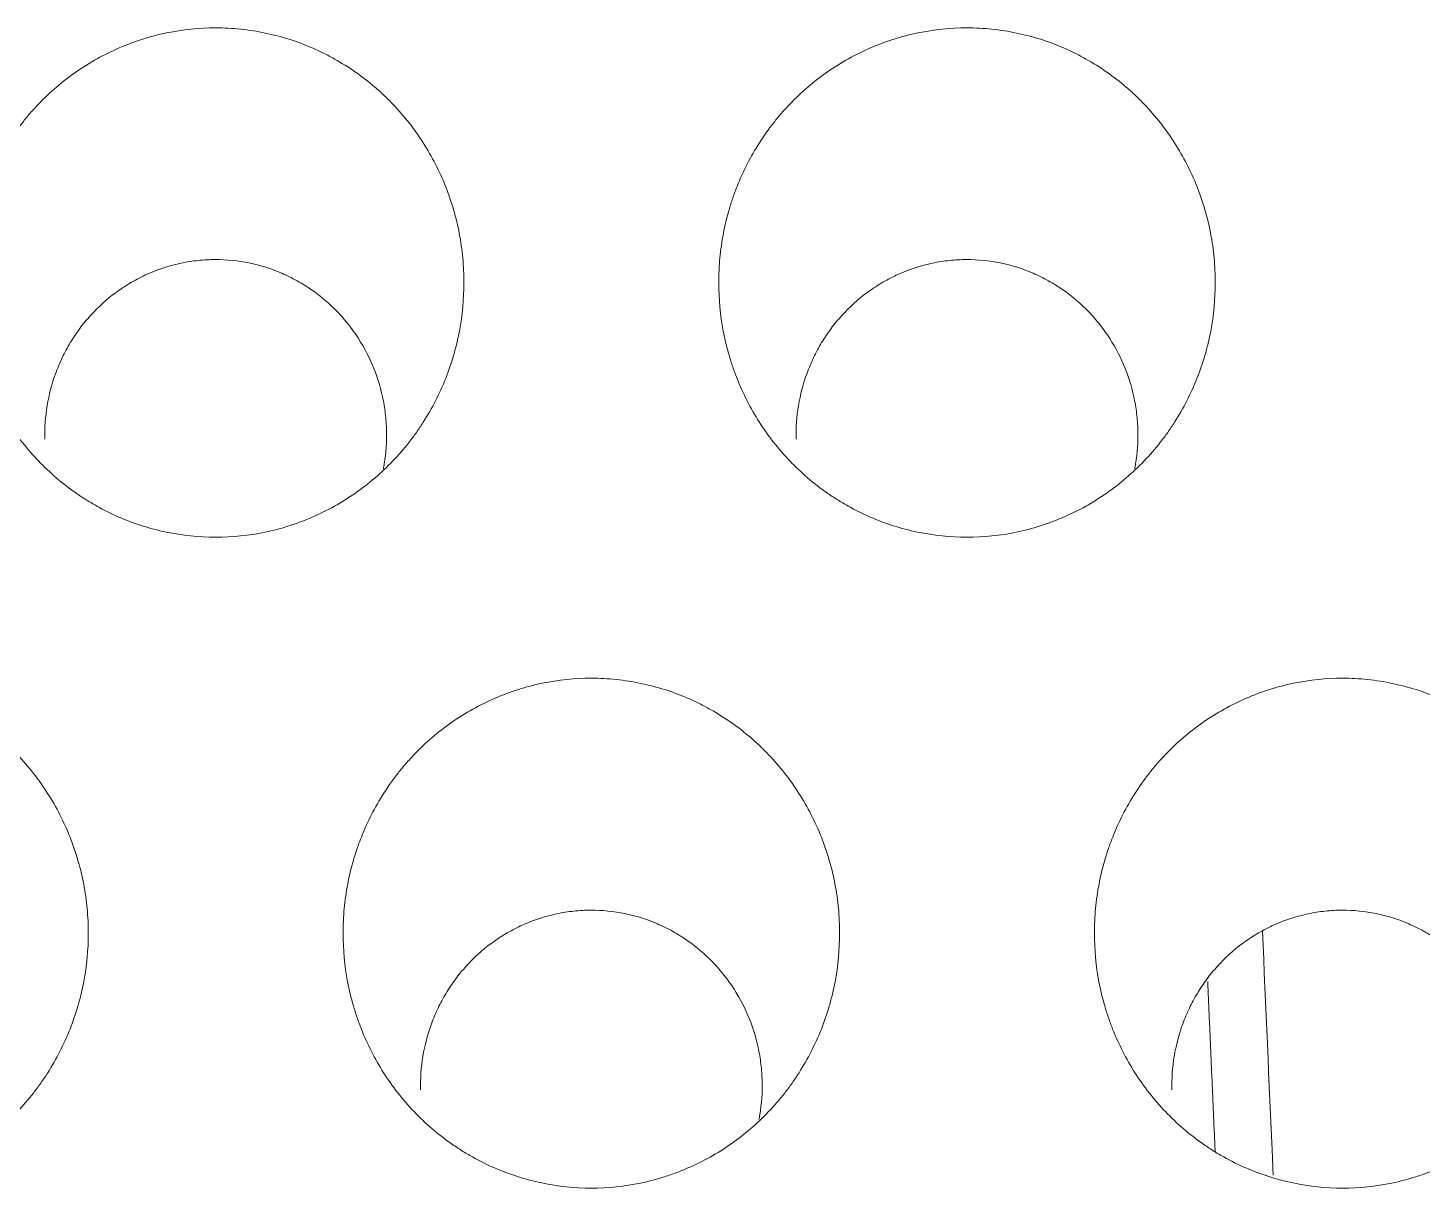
# Model space of a CAD drawing. Header units: inches. Extents: x 3778 to 56227, y -16914 to 35091.
# Drawn here: x 43034.33 to 43039.87, y -12653.51 to -12648.89 of the extents above; entities that cross this region are included whole.
import ezdxf

# ---------------------------------------------------------------- set-up
doc = ezdxf.new("R2010")
doc.units = ezdxf.units.IN
doc.header["$LTSCALE"] = 100
doc.header["$MEASUREMENT"] = 0
doc.layers.add('2-con', color=2, linetype='Continuous')
doc.layers.add('mark-B', color=2, linetype='Continuous', lineweight=20)

# ---------------------------------------------------------------- blocks, each defined once
blk = doc.blocks.new('무풍1WAY 대형')
at = {"layer": 'mark-B'}
for points, knots in [([(-355.5057, -425.4454), (-355.5723, -425.4454), (-355.6376, -425.4522), (-355.7339, -425.4723), (-355.7657, -425.4806), (-355.813, -425.4956), (-355.8287, -425.5011), (-355.8597, -425.5127), (-355.875, -425.5189), (-355.9504, -425.5516), (-356.0074, -425.5835), (-356.0883, -425.6401), (-356.1145, -425.6605), (-356.1644, -425.7033), (-356.2118, -425.7483), (-356.2544, -425.7976), (-356.2847, -425.8362), (-356.2945, -425.8493), (-356.3134, -425.8761), (-356.3227, -425.8898), (-356.3669, -425.9591), (-356.3964, -426.0171), (-356.4323, -426.1077), (-356.4428, -426.1386), (-356.4565, -426.1857), (-356.4607, -426.2016), (-356.4683, -426.2335), (-356.4717, -426.2495), (-356.4869, -426.3295), (-356.4929, -426.394), (-356.493, -426.4753), (-356.4926, -426.4916), (-356.4911, -426.5242), (-356.4899, -426.5406), (-356.4853, -426.5896), (-356.4807, -426.6218), (-356.4625, -426.7175), (-356.4445, -426.7797), (-356.4084, -426.8709), (-356.3948, -426.901), (-356.365, -426.9592), (-356.3489, -426.9874), (-356.2964, -427.0696), (-356.2563, -427.1209), (-356.1994, -427.1805), (-356.1877, -427.1922), (-356.1638, -427.2148), (-356.1273, -427.2477), (-356.0629, -427.2977), (-356.0076, -427.3325), (-355.9646, -427.3566), (-355.95, -427.3643), (-355.9204, -427.3791), (-355.9053, -427.386), (-355.8296, -427.4189), (-355.7672, -427.4387), (-355.6709, -427.4589), (-355.6383, -427.464), (-355.5721, -427.4709), (-355.5391, -427.4726), (-355.4406, -427.4726), (-355.3753, -427.466), (-355.2943, -427.4492), (-355.2781, -427.4454), (-355.2461, -427.4371), (-355.1985, -427.4233), (-355.1218, -427.3946), (-355.063, -427.3656), (-355.0055, -427.3335), (-354.9773, -427.3158), (-354.8963, -427.2593), (-354.8468, -427.2168), (-354.7903, -427.1577), (-354.7792, -427.1456), (-354.7577, -427.1208), (-354.7472, -427.108), (-354.7167, -427.0692), (-354.6978, -427.0425), (-354.6452, -426.9602), (-354.6155, -426.9022), (-354.5853, -426.826), (-354.5796, -426.8106), (-354.569, -426.7796), (-354.5543, -426.7329), (-354.5354, -426.6539), (-354.5262, -426.5897), (-354.5216, -426.5411), (-354.5205, -426.5248), (-354.5189, -426.4921), (-354.5185, -426.4757), (-354.5185, -426.3938), (-354.5246, -426.3293), (-354.5427, -426.2337), (-354.5503, -426.2021), (-354.5639, -426.1549), (-354.5689, -426.1392), (-354.5795, -426.1082), (-354.5851, -426.0928), (-354.6151, -426.017), (-354.6446, -425.9592), (-354.6971, -425.8767), (-354.716, -425.85), (-354.7567, -425.798), (-354.7782, -425.7732), (-354.8458, -425.7024), (-354.8951, -425.6598), (-354.9623, -425.6127), (-354.9761, -425.6035), (-355.0041, -425.5859), (-355.0183, -425.5774), (-355.0614, -425.5533), (-355.0908, -425.5387), (-355.1808, -425.4996), (-355.2433, -425.4795), (-355.3734, -425.4522), (-355.4392, -425.4454), (-355.5057, -425.4454)], [0, 0, 0, 0, 0.03125, 0.03125, 0.046875, 0.046875, 0.054687, 0.054687, 0.0625, 0.0625, 0.09375, 0.09375, 0.109375, 0.109375, 0.125, 0.140625, 0.140625, 0.148438, 0.148438, 0.15625, 0.15625, 0.1875, 0.1875, 0.203125, 0.203125, 0.210938, 0.210938, 0.21875, 0.21875, 0.25, 0.25, 0.257813, 0.257813, 0.265625, 0.265625, 0.28125, 0.28125, 0.3125, 0.3125, 0.328125, 0.328125, 0.34375, 0.34375, 0.375, 0.375, 0.382812, 0.382812, 0.390625, 0.40625, 0.421875, 0.421875, 0.429687, 0.429687, 0.4375, 0.4375, 0.46875, 0.46875, 0.484375, 0.484375, 0.5, 0.5, 0.53125, 0.53125, 0.539062, 0.539062, 0.546875, 0.5625, 0.578125, 0.578125, 0.59375, 0.59375, 0.625, 0.625, 0.632812, 0.632812, 0.640625, 0.640625, 0.65625, 0.65625, 0.6875, 0.6875, 0.695312, 0.695312, 0.703125, 0.71875, 0.734375, 0.734375, 0.742187, 0.742187, 0.75, 0.75, 0.78125, 0.78125, 0.796875, 0.796875, 0.804687, 0.804687, 0.8125, 0.8125, 0.84375, 0.84375, 0.859375, 0.859375, 0.875, 0.875, 0.90625, 0.90625, 0.914063, 0.914063, 0.921875, 0.921875, 0.9375, 0.9375, 0.96875, 0.96875, 1, 1, 1, 1]), ([(-352.5182, -425.4454), (-352.5847, -425.4454), (-352.65, -425.4522), (-352.7463, -425.4723), (-352.7782, -425.4806), (-352.8255, -425.4956), (-352.8412, -425.5011), (-352.8722, -425.5127), (-352.8874, -425.5189), (-352.9628, -425.5516), (-353.0199, -425.5835), (-353.1007, -425.6401), (-353.127, -425.6605), (-353.1768, -425.7033), (-353.2242, -425.7483), (-353.2669, -425.7976), (-353.2971, -425.8362), (-353.3069, -425.8493), (-353.3259, -425.8761), (-353.3351, -425.8898), (-353.3793, -425.9591), (-353.4088, -426.0171), (-353.4447, -426.1077), (-353.4553, -426.1386), (-353.4689, -426.1857), (-353.4731, -426.2016), (-353.4808, -426.2335), (-353.4842, -426.2495), (-353.4993, -426.3295), (-353.5054, -426.394), (-353.5054, -426.4753), (-353.505, -426.4916), (-353.5035, -426.5242), (-353.5023, -426.5406), (-353.4977, -426.5896), (-353.4931, -426.6218), (-353.4749, -426.7175), (-353.4569, -426.7797), (-353.4209, -426.8709), (-353.4073, -426.901), (-353.3775, -426.9592), (-353.3613, -426.9874), (-353.3089, -427.0696), (-353.2688, -427.1209), (-353.2118, -427.1805), (-353.2001, -427.1922), (-353.1763, -427.2148), (-353.1398, -427.2477), (-353.0754, -427.2977), (-353.02, -427.3325), (-352.977, -427.3566), (-352.9625, -427.3643), (-352.9328, -427.3791), (-352.9178, -427.386), (-352.8421, -427.4189), (-352.7797, -427.4387), (-352.6833, -427.4589), (-352.6507, -427.464), (-352.5846, -427.4709), (-352.5516, -427.4726), (-352.453, -427.4726), (-352.3878, -427.466), (-352.3068, -427.4492), (-352.2905, -427.4454), (-352.2585, -427.4371), (-352.211, -427.4233), (-352.1342, -427.3946), (-352.0754, -427.3656), (-352.0179, -427.3335), (-351.9897, -427.3158), (-351.9088, -427.2593), (-351.8593, -427.2168), (-351.8027, -427.1577), (-351.7917, -427.1456), (-351.7701, -427.1208), (-351.7596, -427.108), (-351.7291, -427.0692), (-351.7102, -427.0425), (-351.6576, -426.9602), (-351.628, -426.9022), (-351.5978, -426.826), (-351.5921, -426.8106), (-351.5814, -426.7796), (-351.5667, -426.7329), (-351.5478, -426.6539), (-351.5387, -426.5897), (-351.5341, -426.5411), (-351.5329, -426.5248), (-351.5314, -426.4921), (-351.531, -426.4757), (-351.531, -426.3938), (-351.5371, -426.3293), (-351.5552, -426.2337), (-351.5627, -426.2021), (-351.5764, -426.1549), (-351.5813, -426.1392), (-351.5919, -426.1082), (-351.5976, -426.0928), (-351.6276, -426.017), (-351.6571, -425.9592), (-351.7096, -425.8767), (-351.7285, -425.85), (-351.7691, -425.798), (-351.7906, -425.7732), (-351.8582, -425.7024), (-351.9076, -425.6598), (-351.9748, -425.6127), (-351.9885, -425.6035), (-352.0166, -425.5859), (-352.0308, -425.5774), (-352.0739, -425.5533), (-352.1032, -425.5387), (-352.1932, -425.4996), (-352.2557, -425.4795), (-352.3859, -425.4522), (-352.4517, -425.4454), (-352.5182, -425.4454)], [0, 0, 0, 0, 0.03125, 0.03125, 0.046875, 0.046875, 0.054687, 0.054687, 0.0625, 0.0625, 0.09375, 0.09375, 0.109375, 0.109375, 0.125, 0.140625, 0.140625, 0.148437, 0.148437, 0.15625, 0.15625, 0.1875, 0.1875, 0.203125, 0.203125, 0.210937, 0.210937, 0.21875, 0.21875, 0.25, 0.25, 0.257812, 0.257812, 0.265625, 0.265625, 0.28125, 0.28125, 0.3125, 0.3125, 0.328125, 0.328125, 0.34375, 0.34375, 0.375, 0.375, 0.382812, 0.382812, 0.390625, 0.40625, 0.421875, 0.421875, 0.429687, 0.429687, 0.4375, 0.4375, 0.46875, 0.46875, 0.484375, 0.484375, 0.5, 0.5, 0.53125, 0.53125, 0.539062, 0.539062, 0.546875, 0.5625, 0.578125, 0.578125, 0.59375, 0.59375, 0.625, 0.625, 0.632812, 0.632812, 0.640625, 0.640625, 0.65625, 0.65625, 0.6875, 0.6875, 0.695312, 0.695312, 0.703125, 0.71875, 0.734375, 0.734375, 0.742187, 0.742187, 0.75, 0.75, 0.78125, 0.78125, 0.796875, 0.796875, 0.804687, 0.804687, 0.8125, 0.8125, 0.84375, 0.84375, 0.859375, 0.859375, 0.875, 0.875, 0.90625, 0.90625, 0.914062, 0.914062, 0.921875, 0.921875, 0.9375, 0.9375, 0.96875, 0.96875, 1, 1, 1, 1]), ([(-349.5306, -425.4454), (-349.5972, -425.4454), (-349.6625, -425.4522), (-349.7588, -425.4723), (-349.7906, -425.4806), (-349.8379, -425.4956), (-349.8536, -425.5011), (-349.8846, -425.5127), (-349.8999, -425.5189), (-349.9753, -425.5516), (-350.0323, -425.5835), (-350.1132, -425.6401), (-350.1394, -425.6605), (-350.1893, -425.7033), (-350.2367, -425.7483), (-350.2793, -425.7976), (-350.3096, -425.8362), (-350.3194, -425.8493), (-350.3383, -425.8761), (-350.3476, -425.8898), (-350.3918, -425.9591), (-350.4213, -426.0171), (-350.4572, -426.1077), (-350.4677, -426.1386), (-350.4814, -426.1857), (-350.4856, -426.2017), (-350.4932, -426.2335), (-350.4966, -426.2495), (-350.5118, -426.3295), (-350.5179, -426.394), (-350.5179, -426.4753), (-350.5175, -426.4916), (-350.516, -426.5242), (-350.5148, -426.5406), (-350.5102, -426.5896), (-350.5056, -426.6218), (-350.4874, -426.7175), (-350.4694, -426.7797), (-350.4333, -426.8709), (-350.4197, -426.901), (-350.39, -426.9592), (-350.3738, -426.9874), (-350.3213, -427.0696), (-350.2812, -427.1209), (-350.2243, -427.1805), (-350.2126, -427.1922), (-350.1887, -427.2148), (-350.1522, -427.2477), (-350.0878, -427.2978), (-350.0325, -427.3326), (-349.9895, -427.3567), (-349.9749, -427.3644), (-349.9453, -427.3791), (-349.9302, -427.3861), (-349.8545, -427.4189), (-349.7921, -427.4387), (-349.6958, -427.4589), (-349.6632, -427.464), (-349.597, -427.4709), (-349.564, -427.4726), (-349.4655, -427.4726), (-349.4002, -427.466), (-349.3192, -427.4492), (-349.303, -427.4454), (-349.271, -427.4371), (-349.2234, -427.4233), (-349.1467, -427.3946), (-349.0879, -427.3656), (-349.0304, -427.3335), (-349.0022, -427.3159), (-348.9213, -427.2593), (-348.8717, -427.2168), (-348.8152, -427.1577), (-348.8041, -427.1456), (-348.7826, -427.1208), (-348.7721, -427.108), (-348.7416, -427.0692), (-348.7227, -427.0425), (-348.6701, -426.9602), (-348.6404, -426.9022), (-348.6102, -426.826), (-348.6045, -426.8106), (-348.5939, -426.7796), (-348.5792, -426.7329), (-348.5603, -426.6539), (-348.5511, -426.5897), (-348.5465, -426.5411), (-348.5454, -426.5248), (-348.5438, -426.4921), (-348.5434, -426.4757), (-348.5434, -426.3938), (-348.5495, -426.3293), (-348.5676, -426.2337), (-348.5752, -426.2021), (-348.5888, -426.1549), (-348.5938, -426.1392), (-348.6044, -426.1082), (-348.61, -426.0928), (-348.64, -426.017), (-348.6695, -425.9592), (-348.722, -425.8767), (-348.7409, -425.85), (-348.7816, -425.798), (-348.8031, -425.7732), (-348.8707, -425.7024), (-348.92, -425.6598), (-348.9873, -425.6127), (-349.001, -425.6035), (-349.029, -425.5859), (-349.0432, -425.5774), (-349.0863, -425.5533), (-349.1157, -425.5387), (-349.2057, -425.4996), (-349.2682, -425.4795), (-349.3983, -425.4522), (-349.4641, -425.4454), (-349.5306, -425.4454)], [0, 0, 0, 0, 0.03125, 0.03125, 0.046875, 0.046875, 0.054687, 0.054687, 0.0625, 0.0625, 0.09375, 0.09375, 0.109375, 0.109375, 0.125, 0.140625, 0.140625, 0.148438, 0.148438, 0.15625, 0.15625, 0.1875, 0.1875, 0.203125, 0.203125, 0.210938, 0.210938, 0.21875, 0.21875, 0.25, 0.25, 0.257813, 0.257813, 0.265625, 0.265625, 0.28125, 0.28125, 0.3125, 0.3125, 0.328125, 0.328125, 0.34375, 0.34375, 0.375, 0.375, 0.382813, 0.382813, 0.390625, 0.40625, 0.421875, 0.421875, 0.429688, 0.429688, 0.4375, 0.4375, 0.46875, 0.46875, 0.484375, 0.484375, 0.5, 0.5, 0.53125, 0.53125, 0.539063, 0.539063, 0.546875, 0.5625, 0.578125, 0.578125, 0.59375, 0.59375, 0.625, 0.625, 0.632813, 0.632813, 0.640625, 0.640625, 0.65625, 0.65625, 0.6875, 0.6875, 0.695313, 0.695313, 0.703125, 0.71875, 0.734375, 0.734375, 0.742188, 0.742188, 0.75, 0.75, 0.78125, 0.78125, 0.796875, 0.796875, 0.804688, 0.804688, 0.8125, 0.8125, 0.84375, 0.84375, 0.859375, 0.859375, 0.875, 0.875, 0.90625, 0.90625, 0.914062, 0.914062, 0.921875, 0.921875, 0.9375, 0.9375, 0.96875, 0.96875, 1, 1, 1, 1]), ([(-355.1867, -426.468), (-355.1998, -426.1683), (-355.213, -425.8687), (-355.2273, -425.5451), (-355.2283, -425.5211), (-355.2294, -425.4972)], [0, 0, 0, 0, 0.925963, 0.925963, 1, 1, 1, 1]), ([(-356.1723, -425.7179), (-356.1735, -425.7243), (-356.1747, -425.7307), (-356.1829, -425.7812), (-356.186, -425.8257), (-356.1843, -425.8931), (-356.1827, -425.9158), (-356.1774, -425.9604), (-356.1737, -425.9824), (-356.1595, -426.0479), (-356.146, -426.0906), (-356.1105, -426.174), (-356.089, -426.2133), (-356.0514, -426.2691), (-356.0379, -426.2871), (-356.0163, -426.3132), (-356.0088, -426.3218), (-355.9935, -426.3385), (-355.9857, -426.3467), (-355.9456, -426.3864), (-355.9108, -426.4148), (-355.8636, -426.4459), (-355.854, -426.4519), (-355.8344, -426.4635), (-355.8244, -426.469), (-355.7942, -426.4848), (-355.7531, -426.5037), (-355.6998, -426.522), (-355.6669, -426.5306), (-355.6447, -426.5357), (-355.6335, -426.538), (-355.5773, -426.5481), (-355.5322, -426.5514), (-355.4645, -426.5495), (-355.4419, -426.5477), (-355.4079, -426.5432), (-355.3966, -426.5414), (-355.3742, -426.5373), (-355.3631, -426.5349), (-355.3081, -426.5218), (-355.2656, -426.507), (-355.204, -426.4783), (-355.1838, -426.4675), (-355.1448, -426.4443), (-355.1261, -426.4318), (-355.072, -426.3917), (-355.0387, -426.3615), (-355.0006, -426.3194), (-354.9932, -426.3108), (-354.9788, -426.2934), (-354.9719, -426.2845), (-354.9519, -426.2574), (-354.927, -426.2203), (-354.9004, -426.171), (-354.8866, -426.1403), (-354.8778, -426.1195), (-354.8737, -426.1089), (-354.8543, -426.056), (-354.8318, -425.9699), (-354.8255, -425.8809), (-354.8265, -425.8357)], [0, 0, 0, 0, 0.008485, 0.008485, 0.06681, 0.06681, 0.095972, 0.095972, 0.125134, 0.125134, 0.183458, 0.183458, 0.241783, 0.241783, 0.270945, 0.270945, 0.285526, 0.285526, 0.300107, 0.300107, 0.358432, 0.358432, 0.373013, 0.373013, 0.387594, 0.387594, 0.416756, 0.445918, 0.460499, 0.460499, 0.47508, 0.47508, 0.533405, 0.533405, 0.562567, 0.562567, 0.577148, 0.577148, 0.591729, 0.591729, 0.650054, 0.650054, 0.679216, 0.679216, 0.708378, 0.708378, 0.766702, 0.766702, 0.781283, 0.781283, 0.795865, 0.795865, 0.825027, 0.854189, 0.86877, 0.86877, 0.883351, 0.883351, 0.941676, 1, 1, 1, 1]), ([(-353.1848, -425.7179), (-353.186, -425.7243), (-353.1871, -425.7307), (-353.1954, -425.7812), (-353.1985, -425.8257), (-353.1968, -425.8931), (-353.1952, -425.9158), (-353.1898, -425.9604), (-353.1861, -425.9824), (-353.1719, -426.0479), (-353.1584, -426.0906), (-353.1229, -426.174), (-353.1015, -426.2133), (-353.0638, -426.2691), (-353.0504, -426.2871), (-353.0288, -426.3132), (-353.0213, -426.3218), (-353.006, -426.3385), (-352.9982, -426.3467), (-352.9581, -426.3864), (-352.9232, -426.4148), (-352.876, -426.4459), (-352.8664, -426.4519), (-352.8468, -426.4635), (-352.8368, -426.469), (-352.8066, -426.4848), (-352.7656, -426.5037), (-352.7122, -426.522), (-352.6793, -426.5306), (-352.6572, -426.5357), (-352.646, -426.538), (-352.5897, -426.5481), (-352.5447, -426.5514), (-352.4769, -426.5495), (-352.4543, -426.5477), (-352.4204, -426.5432), (-352.4091, -426.5414), (-352.3867, -426.5373), (-352.3756, -426.5349), (-352.3206, -426.5218), (-352.278, -426.507), (-352.2165, -426.4783), (-352.1962, -426.4675), (-352.1573, -426.4443), (-352.1385, -426.4318), (-352.0844, -426.3917), (-352.0511, -426.3615), (-352.013, -426.3194), (-352.0056, -426.3108), (-351.9913, -426.2934), (-351.9844, -426.2845), (-351.9643, -426.2574), (-351.9394, -426.2203), (-351.9129, -426.171), (-351.899, -426.1403), (-351.8903, -426.1195), (-351.8861, -426.1089), (-351.8668, -426.056), (-351.8443, -425.9699), (-351.8379, -425.8809), (-351.839, -425.8357)], [0, 0, 0, 0, 0.008485, 0.008485, 0.06681, 0.06681, 0.095972, 0.095972, 0.125134, 0.125134, 0.183458, 0.183458, 0.241783, 0.241783, 0.270945, 0.270945, 0.285526, 0.285526, 0.300107, 0.300107, 0.358432, 0.358432, 0.373013, 0.373013, 0.387594, 0.387594, 0.416756, 0.445918, 0.460499, 0.460499, 0.47508, 0.47508, 0.533405, 0.533405, 0.562567, 0.562567, 0.577148, 0.577148, 0.591729, 0.591729, 0.650054, 0.650054, 0.679216, 0.679216, 0.708378, 0.708378, 0.766702, 0.766702, 0.781283, 0.781283, 0.795865, 0.795865, 0.825027, 0.854189, 0.86877, 0.86877, 0.883351, 0.883351, 0.941676, 1, 1, 1, 1]), ([(-354.012, -428.0332), (-354.0785, -428.0332), (-354.1438, -428.04), (-354.24, -428.06), (-354.2718, -428.0683), (-354.3191, -428.0833), (-354.3348, -428.0888), (-354.3658, -428.1004), (-354.3811, -428.1065), (-354.4565, -428.1392), (-354.5135, -428.1711), (-354.5943, -428.2275), (-354.6206, -428.2479), (-354.6704, -428.2907), (-354.7178, -428.3357), (-354.7605, -428.3849), (-354.7908, -428.4234), (-354.8006, -428.4365), (-354.8195, -428.4633), (-354.8288, -428.477), (-354.873, -428.5462), (-354.9025, -428.6042), (-354.9384, -428.6947), (-354.949, -428.7255), (-354.9627, -428.7726), (-354.9669, -428.7885), (-354.9745, -428.8204), (-354.9779, -428.8363), (-354.9931, -428.9163), (-354.9991, -428.9808), (-354.9992, -429.062), (-354.9988, -429.0783), (-354.9972, -429.1109), (-354.9961, -429.1273), (-354.9915, -429.1762), (-354.9869, -429.2084), (-354.9686, -429.304), (-354.9506, -429.3662), (-354.9146, -429.4573), (-354.9009, -429.4873), (-354.8712, -429.5455), (-354.855, -429.5737), (-354.8025, -429.6558), (-354.7624, -429.707), (-354.7055, -429.7666), (-354.6938, -429.7782), (-354.6699, -429.8008), (-354.6334, -429.8337), (-354.569, -429.8837), (-354.5137, -429.9184), (-354.4707, -429.9425), (-354.4561, -429.9502), (-354.4264, -429.9648), (-354.4114, -429.9718), (-354.3357, -430.0046), (-354.2734, -430.0244), (-354.177, -430.0445), (-354.1444, -430.0496), (-354.0783, -430.0565), (-354.0453, -430.0582), (-353.9468, -430.0583), (-353.8816, -430.0516), (-353.8006, -430.0349), (-353.7844, -430.0311), (-353.7524, -430.0227), (-353.7048, -430.009), (-353.6281, -429.9804), (-353.5693, -429.9514), (-353.5118, -429.9194), (-353.4836, -429.9017), (-353.4027, -429.8453), (-353.3532, -429.8028), (-353.2966, -429.7438), (-353.2856, -429.7317), (-353.264, -429.7069), (-353.2535, -429.6942), (-353.223, -429.6554), (-353.2041, -429.6287), (-353.1515, -429.5465), (-353.1218, -429.4886), (-353.0916, -429.4125), (-353.0859, -429.397), (-353.0753, -429.366), (-353.0605, -429.3194), (-353.0416, -429.2405), (-353.0325, -429.1763), (-353.0279, -429.1277), (-353.0267, -429.1115), (-353.0252, -429.0788), (-353.0248, -429.0624), (-353.0248, -428.9806), (-353.0309, -428.9161), (-353.049, -428.8206), (-353.0566, -428.789), (-353.0702, -428.7419), (-353.0751, -428.7262), (-353.0858, -428.6952), (-353.0914, -428.6798), (-353.1214, -428.604), (-353.1509, -428.5463), (-353.2035, -428.4639), (-353.2224, -428.4372), (-353.2631, -428.3853), (-353.2845, -428.3606), (-353.3521, -428.2898), (-353.4015, -428.2473), (-353.4687, -428.2002), (-353.4824, -428.1911), (-353.5105, -428.1735), (-353.5247, -428.165), (-353.5678, -428.1409), (-353.5971, -428.1264), (-353.6871, -428.0873), (-353.7496, -428.0673), (-353.8797, -428.04), (-353.9455, -428.0332), (-354.012, -428.0332)], [0, 0, 0, 0, 0.03125, 0.03125, 0.046875, 0.046875, 0.054688, 0.054688, 0.0625, 0.0625, 0.09375, 0.09375, 0.109375, 0.109375, 0.125, 0.140625, 0.140625, 0.148438, 0.148438, 0.15625, 0.15625, 0.1875, 0.1875, 0.203125, 0.203125, 0.210938, 0.210938, 0.21875, 0.21875, 0.25, 0.25, 0.257813, 0.257813, 0.265625, 0.265625, 0.28125, 0.28125, 0.3125, 0.3125, 0.328125, 0.328125, 0.34375, 0.34375, 0.375, 0.375, 0.382813, 0.382813, 0.390625, 0.40625, 0.421875, 0.421875, 0.429688, 0.429688, 0.4375, 0.4375, 0.46875, 0.46875, 0.484375, 0.484375, 0.5, 0.5, 0.53125, 0.53125, 0.539063, 0.539063, 0.546875, 0.5625, 0.578125, 0.578125, 0.59375, 0.59375, 0.625, 0.625, 0.632813, 0.632813, 0.640625, 0.640625, 0.65625, 0.65625, 0.6875, 0.6875, 0.695313, 0.695313, 0.703125, 0.71875, 0.734375, 0.734375, 0.742188, 0.742188, 0.75, 0.75, 0.78125, 0.78125, 0.796875, 0.796875, 0.804688, 0.804688, 0.8125, 0.8125, 0.84375, 0.84375, 0.859375, 0.859375, 0.875, 0.875, 0.90625, 0.90625, 0.914063, 0.914063, 0.921875, 0.921875, 0.9375, 0.9375, 0.96875, 0.96875, 1, 1, 1, 1]), ([(-351.0244, -428.0332), (-351.0909, -428.0332), (-351.1562, -428.04), (-351.2525, -428.06), (-351.2843, -428.0683), (-351.3316, -428.0833), (-351.3473, -428.0888), (-351.3783, -428.1004), (-351.3935, -428.1065), (-351.4689, -428.1392), (-351.526, -428.1711), (-351.6068, -428.2275), (-351.633, -428.2479), (-351.6829, -428.2907), (-351.7303, -428.3357), (-351.773, -428.3849), (-351.8032, -428.4234), (-351.813, -428.4365), (-351.832, -428.4633), (-351.8412, -428.477), (-351.8855, -428.5462), (-351.915, -428.6042), (-351.9509, -428.6947), (-351.9614, -428.7255), (-351.9751, -428.7726), (-351.9793, -428.7885), (-351.9869, -428.8204), (-351.9904, -428.8363), (-352.0055, -428.9163), (-352.0116, -428.9808), (-352.0116, -429.062), (-352.0112, -429.0783), (-352.0097, -429.1109), (-352.0085, -429.1273), (-352.0039, -429.1762), (-351.9993, -429.2084), (-351.9811, -429.304), (-351.9631, -429.3662), (-351.927, -429.4573), (-351.9134, -429.4873), (-351.8836, -429.5455), (-351.8674, -429.5737), (-351.815, -429.6558), (-351.7749, -429.707), (-351.7179, -429.7666), (-351.7062, -429.7782), (-351.6824, -429.8008), (-351.6459, -429.8337), (-351.5815, -429.8837), (-351.5261, -429.9184), (-351.4831, -429.9425), (-351.4686, -429.9502), (-351.4389, -429.9648), (-351.4238, -429.9718), (-351.3482, -430.0046), (-351.2858, -430.0244), (-351.1895, -430.0445), (-351.1569, -430.0496), (-351.0908, -430.0565), (-351.0578, -430.0582), (-350.9593, -430.0583), (-350.894, -430.0516), (-350.8131, -430.0349), (-350.7968, -430.0311), (-350.7648, -430.0227), (-350.7173, -430.009), (-350.6406, -429.9804), (-350.5818, -429.9514), (-350.5243, -429.9194), (-350.4961, -429.9017), (-350.4152, -429.8453), (-350.3656, -429.8028), (-350.3091, -429.7438), (-350.298, -429.7317), (-350.2765, -429.7069), (-350.266, -429.6942), (-350.2355, -429.6554), (-350.2166, -429.6287), (-350.1639, -429.5465), (-350.1343, -429.4886), (-350.1041, -429.4125), (-350.0984, -429.397), (-350.0877, -429.366), (-350.073, -429.3194), (-350.0541, -429.2405), (-350.0449, -429.1763), (-350.0403, -429.1277), (-350.0392, -429.1115), (-350.0376, -429.0788), (-350.0372, -429.0624), (-350.0372, -428.9806), (-350.0433, -428.9161), (-350.0615, -428.8206), (-350.069, -428.789), (-350.0826, -428.7419), (-350.0876, -428.7262), (-350.0982, -428.6952), (-350.1039, -428.6798), (-350.1339, -428.604), (-350.1634, -428.5463), (-350.2159, -428.4639), (-350.2348, -428.4372), (-350.2755, -428.3853), (-350.297, -428.3606), (-350.3646, -428.2898), (-350.4139, -428.2473), (-350.4812, -428.2002), (-350.4949, -428.1911), (-350.5229, -428.1735), (-350.5372, -428.165), (-350.5802, -428.1409), (-350.6096, -428.1264), (-350.6996, -428.0873), (-350.7621, -428.0673), (-350.8921, -428.04), (-350.9579, -428.0332), (-351.0244, -428.0332)], [0, 0, 0, 0, 0.03125, 0.03125, 0.046875, 0.046875, 0.054687, 0.054687, 0.0625, 0.0625, 0.09375, 0.09375, 0.109375, 0.109375, 0.125, 0.140625, 0.140625, 0.148437, 0.148437, 0.15625, 0.15625, 0.1875, 0.1875, 0.203125, 0.203125, 0.210937, 0.210937, 0.21875, 0.21875, 0.25, 0.25, 0.257812, 0.257812, 0.265625, 0.265625, 0.28125, 0.28125, 0.3125, 0.3125, 0.328125, 0.328125, 0.34375, 0.34375, 0.375, 0.375, 0.382812, 0.382812, 0.390625, 0.40625, 0.421875, 0.421875, 0.429687, 0.429687, 0.4375, 0.4375, 0.46875, 0.46875, 0.484375, 0.484375, 0.5, 0.5, 0.53125, 0.53125, 0.539062, 0.539062, 0.546875, 0.5625, 0.578125, 0.578125, 0.59375, 0.59375, 0.625, 0.625, 0.632812, 0.632812, 0.640625, 0.640625, 0.65625, 0.65625, 0.6875, 0.6875, 0.695312, 0.695312, 0.703125, 0.71875, 0.734375, 0.734375, 0.742187, 0.742187, 0.75, 0.75, 0.78125, 0.78125, 0.796875, 0.796875, 0.804687, 0.804687, 0.8125, 0.8125, 0.84375, 0.84375, 0.859375, 0.859375, 0.875, 0.875, 0.90625, 0.90625, 0.914062, 0.914062, 0.921875, 0.921875, 0.9375, 0.9375, 0.96875, 0.96875, 1, 1, 1, 1]), ([(-354.6788, -428.3056), (-354.68, -428.3119), (-354.6811, -428.3182), (-354.6894, -428.3686), (-354.6924, -428.4131), (-354.6907, -428.4805), (-354.6891, -428.5031), (-354.6838, -428.5477), (-354.68, -428.5697), (-354.6658, -428.6351), (-354.6523, -428.6778), (-354.6168, -428.7611), (-354.5953, -428.8005), (-354.5577, -428.8562), (-354.5442, -428.8741), (-354.5226, -428.9002), (-354.5151, -428.9088), (-354.4998, -428.9256), (-354.4919, -428.9337), (-354.4519, -428.9734), (-354.417, -429.0017), (-354.3698, -429.0328), (-354.3601, -429.0388), (-354.3405, -429.0504), (-354.3305, -429.0559), (-354.3004, -429.0717), (-354.2593, -429.0906), (-354.206, -429.1088), (-354.173, -429.1174), (-354.1509, -429.1225), (-354.1397, -429.1248), (-354.0835, -429.1348), (-354.0384, -429.1381), (-353.9707, -429.1362), (-353.9481, -429.1344), (-353.9141, -429.13), (-353.9028, -429.1282), (-353.8804, -429.1241), (-353.8693, -429.1217), (-353.8143, -429.1086), (-353.7718, -429.0938), (-353.7102, -429.0651), (-353.6899, -429.0544), (-353.651, -429.0311), (-353.6323, -429.0186), (-353.5781, -428.9786), (-353.5448, -428.9484), (-353.5067, -428.9064), (-353.4993, -428.8978), (-353.485, -428.8804), (-353.478, -428.8715), (-353.458, -428.8445), (-353.4331, -428.8073), (-353.4065, -428.7581), (-353.3927, -428.7273), (-353.3839, -428.7066), (-353.3797, -428.696), (-353.3604, -428.6431), (-353.3379, -428.557), (-353.3315, -428.4682), (-353.3326, -428.423)], [0, 0, 0, 0, 0.008341, 0.008341, 0.066674, 0.066674, 0.09584, 0.09584, 0.125007, 0.125007, 0.18334, 0.18334, 0.241673, 0.241673, 0.270839, 0.270839, 0.285422, 0.285422, 0.300005, 0.300005, 0.358338, 0.358338, 0.372922, 0.372922, 0.387505, 0.387505, 0.416671, 0.445838, 0.460421, 0.460421, 0.475004, 0.475004, 0.533337, 0.533337, 0.562503, 0.562503, 0.577087, 0.577087, 0.59167, 0.59167, 0.650003, 0.650003, 0.679169, 0.679169, 0.708336, 0.708336, 0.766668, 0.766668, 0.781252, 0.781252, 0.795835, 0.795835, 0.825001, 0.854168, 0.868751, 0.868751, 0.883334, 0.883334, 0.941667, 1, 1, 1, 1]), ([(-351.6912, -428.3056), (-351.6924, -428.3119), (-351.6936, -428.3182), (-351.7018, -428.3686), (-351.7049, -428.4131), (-351.7032, -428.4805), (-351.7016, -428.5031), (-351.6962, -428.5477), (-351.6925, -428.5697), (-351.6783, -428.6351), (-351.6648, -428.6778), (-351.6293, -428.7611), (-351.6078, -428.8005), (-351.5701, -428.8562), (-351.5566, -428.8741), (-351.535, -428.9002), (-351.5275, -428.9088), (-351.5122, -428.9256), (-351.5044, -428.9337), (-351.4643, -428.9734), (-351.4294, -429.0017), (-351.3822, -429.0328), (-351.3726, -429.0388), (-351.353, -429.0504), (-351.343, -429.0559), (-351.3128, -429.0717), (-351.2717, -429.0906), (-351.2184, -429.1088), (-351.1855, -429.1174), (-351.1633, -429.1225), (-351.1521, -429.1248), (-351.0959, -429.1348), (-351.0508, -429.1381), (-350.9831, -429.1362), (-350.9605, -429.1344), (-350.9266, -429.13), (-350.9153, -429.1282), (-350.8929, -429.1241), (-350.8818, -429.1217), (-350.8268, -429.1086), (-350.7842, -429.0938), (-350.7227, -429.0651), (-350.7024, -429.0544), (-350.6635, -429.0311), (-350.6447, -429.0186), (-350.5906, -428.9786), (-350.5573, -428.9484), (-350.5192, -428.9064), (-350.5118, -428.8978), (-350.4974, -428.8804), (-350.4905, -428.8715), (-350.4704, -428.8445), (-350.4455, -428.8073), (-350.419, -428.7581), (-350.4051, -428.7273), (-350.3964, -428.7066), (-350.3922, -428.696), (-350.3728, -428.6431), (-350.3503, -428.557), (-350.344, -428.4682), (-350.345, -428.423)], [0, 0, 0, 0, 0.008341, 0.008341, 0.066674, 0.066674, 0.09584, 0.09584, 0.125007, 0.125007, 0.18334, 0.18334, 0.241673, 0.241673, 0.270839, 0.270839, 0.285422, 0.285422, 0.300005, 0.300005, 0.358338, 0.358338, 0.372922, 0.372922, 0.387505, 0.387505, 0.416671, 0.445838, 0.460421, 0.460421, 0.475004, 0.475004, 0.533337, 0.533337, 0.562503, 0.562503, 0.577087, 0.577087, 0.59167, 0.59167, 0.650003, 0.650003, 0.679169, 0.679169, 0.708336, 0.708336, 0.766668, 0.766668, 0.781252, 0.781252, 0.795835, 0.795835, 0.825001, 0.854168, 0.868751, 0.868751, 0.883334, 0.883334, 0.941667, 1, 1, 1, 1])]:
    blk.add_open_spline(points, degree=3, knots=knots, dxfattribs=at)
blk.add_open_spline([(-354.969, -426.2664), (-354.9839, -425.9282), (-354.9987, -425.5901)], degree=2, dxfattribs=at)
blk = doc.blocks.new('dpdjzjs')
at = {"layer": 'mark-B', "rotation": 180}
blk.add_blockref('무풍1WAY 대형', (178654.9147, 88751.491), dxfattribs=at)

msp = doc.modelspace()

# ---------------------------------------------------------------- block references
at = {"layer": '2-con'}
msp.add_blockref('dpdjzjs', (-135970.8648, -101830.4424), dxfattribs=at)

doc.saveas('drawing.dxf')
